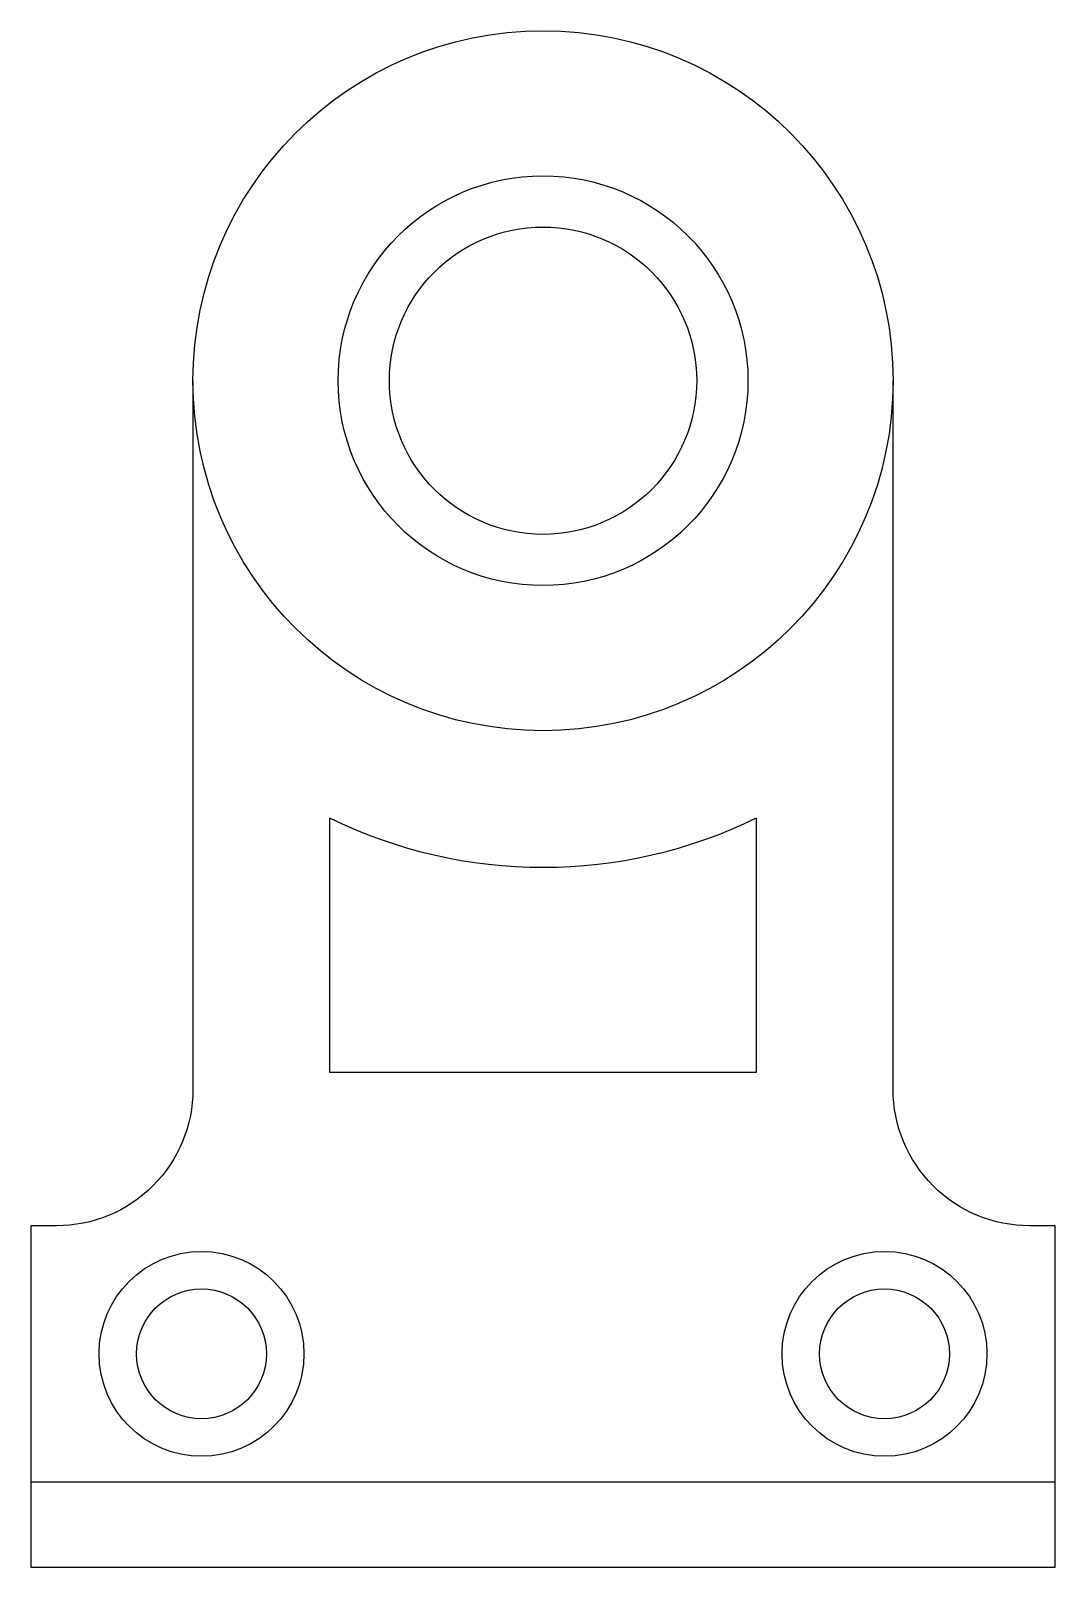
# Model space of a CAD drawing. Header units: millimetres. Extents: x 2955.6 to 2967.6, y 974.4 to 992.4.
import ezdxf

# ---------------------------------------------------------------- set-up
doc = ezdxf.new("R2010")
doc.units = ezdxf.units.MM

msp = doc.modelspace()

# ---------------------------------------------------------------- linework, layer by layer
for p, q in [((2959.126, 980.241), (2964.126, 980.241)), ((2955.626, 978.441), (2955.626, 974.441)), ((2967.626, 974.441), (2967.626, 978.441)), ((2955.626, 975.441), (2967.626, 975.441)), ((2955.626, 974.441), (2967.626, 974.441))]:
    msp.add_line(p, q)
for points in [[(2957.526, 988.341), (2957.526, 980.041, -0.414214), (2955.926, 978.441), (2955.626, 978.441)], [(2967.626, 978.441), (2967.326, 978.441, -0.414214), (2965.726, 980.041), (2965.726, 988.341)]]:
    msp.add_lwpolyline(points, format="xyb")
for points in [[(2959.126, 983.218), (2959.126, 980.241)], [(2964.126, 980.241), (2964.126, 983.218)]]:
    msp.add_lwpolyline(points)
for centre, radius in [((2961.626, 988.341), 4.1), ((2961.626, 988.341), 2.4), ((2961.626, 988.341), 1.8), ((2957.626, 976.941), 1.2), ((2965.626, 976.941), 1.2), ((2957.626, 976.941), 0.76), ((2965.626, 976.941), 0.76)]:
    msp.add_circle(centre, radius)
msp.add_arc((2961.626, 988.341), 5.7, 243.9856, 296.0144)

doc.saveas('drawing.dxf')
